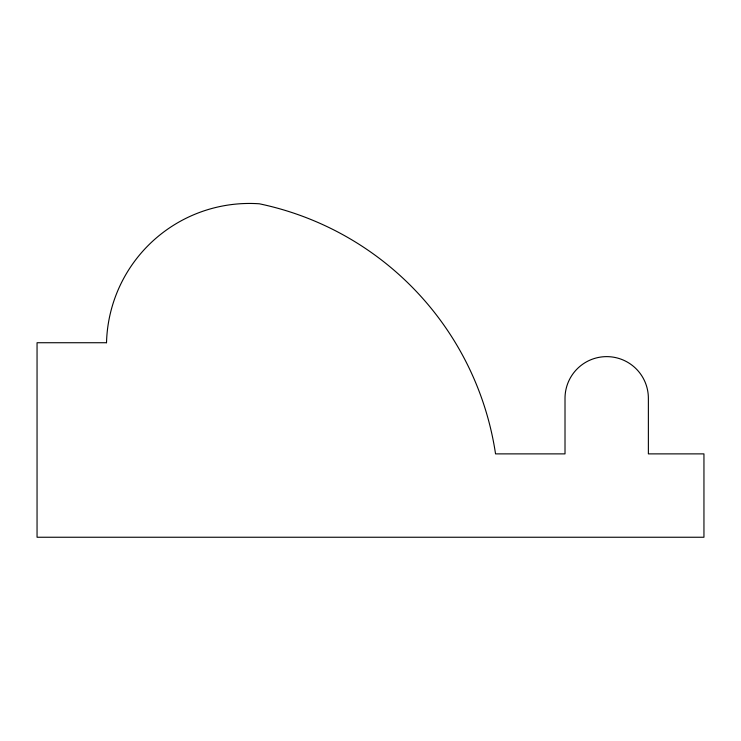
<?xml version="1.0" encoding="UTF-8"?>
<svg xmlns="http://www.w3.org/2000/svg" width="741" height="741" viewBox="0 0 741 741"><rect width="100%" height="100%" fill="white"/><g stroke="black" fill="none" stroke-linecap="round" stroke-linejoin="round"><path stroke-width="1.11" d="M106.519 342.731L37.05 342.731L37.05 537.244L703.95 537.244L703.95 453.881L648.375 453.881L648.375 398.306A41.681 41.681 0 0 0 606.694 356.625A41.681 41.681 0 0 0 565.013 398.306L565.013 453.881L495.544 453.881A301.189 301.189 0 0 0 259.35 203.794A142.976 142.976 0 0 0 106.519 342.731"/></g></svg>
